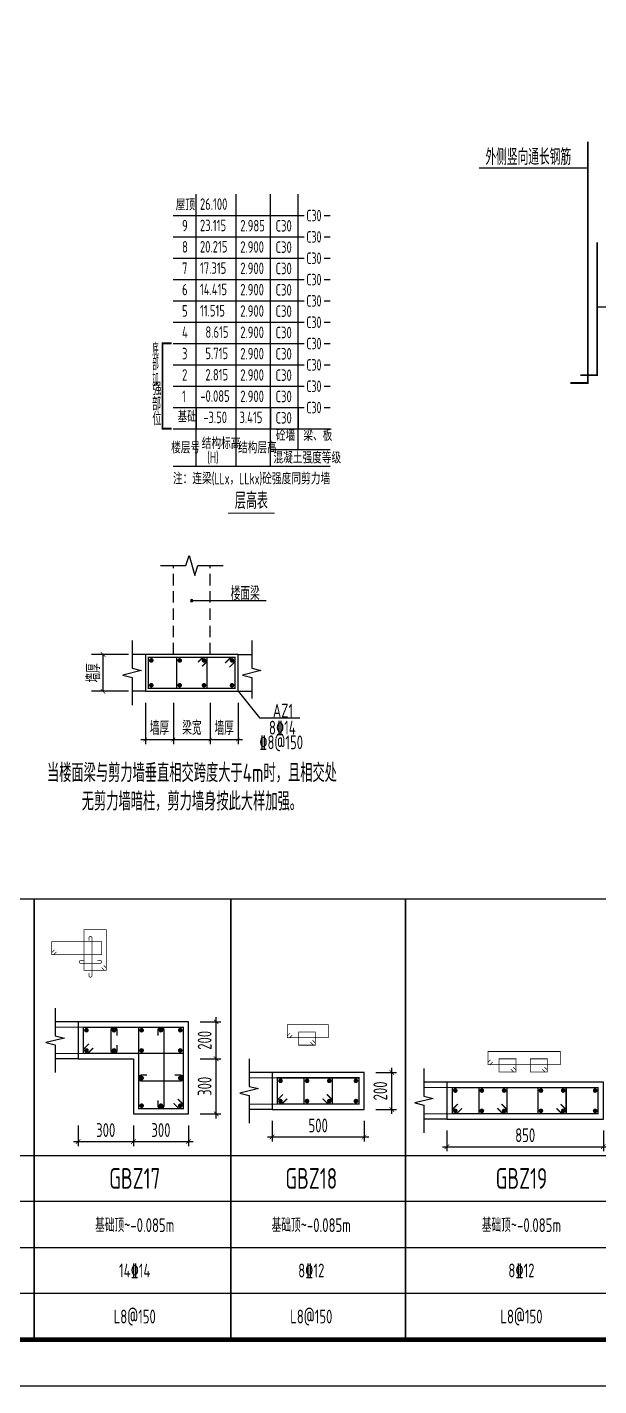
# Model space of a CAD drawing. Extents: x -1058961 to 23600, y -449123 to 2751847.
# Drawn here: x -405178 to -392751, y -12320 to 17200 of the extents above; entities that cross this region are included whole.
import ezdxf
from ezdxf.enums import TextEntityAlignment as Align

# ---------------------------------------------------------------- set-up
doc = ezdxf.new("R2010")
doc.units = 0
doc.header["$LTSCALE"] = 1000
for name, pattern in [('CONTINOUS', [0]), ('DASHED', [0.75, 0.5, -0.25]), ('H3普通虚线', [4.2, 3, -1.2])]:
    doc.linetypes.add(name, pattern=pattern)
doc.layers.get('0').update_dxf_attribs({"linetype": 'CONTINUOUS'})
doc.layers.get('DEFPOINTS').update_dxf_attribs({"linetype": 'CONTINUOUS'})
for name, color, linetype in [('-TK', 7, 'CONTINUOUS'), ('COLU_DE_DIM', 3, 'CONTINUOUS'), ('COLU_DE_TH', 7, 'CONTINUOUS'), ('DIM', 2, 'CONTINUOUS'), ('LINK', 6, 'CONTINUOUS'), ('LINK-INDEX', 6, 'CONTINUOUS'), ('REIN', 6, 'CONTINUOUS'), ('S-0-TEXT', 7, 'CONTINUOUS'), ('S-BEAM-XRBAR', 20, 'CONTINUOUS'), ('S-B板配筋号', 7, 'CONTINUOUS'), ('S-B表格', 2, 'CONTINUOUS'), ('S-DETL-LINE2', 2, 'H3普通虚线'), ('S-SLAB-DIM', 151, 'CONTINUOUS'), ('S-X详图钢筋', 6, 'CONTINUOUS'), ('TAB', 7, 'CONTINUOUS'), ('TAB_TEXT', 7, 'CONTINUOUS'), ('TEXT', 2, 'CONTINUOUS'), ('THIN', 7, 'CONTINUOUS'), ('标注', 142, 'CONTINUOUS'), ('说明文字', 7, 'CONTINUOUS')]:
    doc.layers.add(name, color=color, linetype=linetype)
doc.layers.add('7549', color=9, linetype='CONTINUOUS', lineweight=18)
doc.styles.add('TSSD_DIMENSION', font='Tssdeng.shx', dxfattribs={"width": 0.7, "bigfont": 'tssdchn.shx'})
doc.styles.add('TSSD_Norm', font='Tssdeng.shx', dxfattribs={"bigfont": 'tssdchn.shx'})
doc.styles.add('TSSD_REIN', font='tssdeng.shx', dxfattribs={"width": 0.7, "height": 300, "bigfont": 'tssdchn.shx'})
doc.dimstyles.new('TSSD_100_100$0', dxfattribs={"dimtxt": 300, "dimasz": 80, "dimexe": 100, "dimexo": 250, "dimgap": 100, "dimtad": 1, "dimdec": 0, "dimzin": 0, "dimdsep": 46, "dimtxsty": 'TSSD_DIMENSION', "dimblk": 'ARCHTICK', "dimcen": 0, "dimdle": 100, "dimclrd": 3, "dimclre": 3, "dimclrt": 7, "dimadec": 0, "dimazin": 0, "dimtfac": 1, "dimtdec": 0, "dimtix": 1, "dimtmove": 2, "dimatfit": 3, "dimldrblk": 'ARCHTICK', "dimfxl": 0, "dimtolj": 1, "dimtzin": 0, "dimarcsym": 0})
doc.dimstyles.new('TSSD_25_100', dxfattribs={"dimtxt": 300, "dimasz": 100, "dimexe": 100, "dimexo": 250, "dimgap": 100, "dimtad": 1, "dimdec": 0, "dimlfac": 0.25, "dimzin": 0, "dimdsep": 46, "dimtxsty": 'TSSD_DIMENSION', "dimblk": 'ARCHTICK', "dimcen": 0, "dimdle": 100, "dimclrt": 7, "dimadec": 0, "dimazin": 0, "dimtfac": 1, "dimtdec": 0, "dimtix": 1, "dimtmove": 2, "dimatfit": 3, "dimldrblk": 'ARCHTICK', "dimfxl": 0, "dimtolj": 1, "dimtzin": 0, "dimarcsym": 0})

# ---------------------------------------------------------------- blocks, each defined once
blk = doc.blocks.new('_ArchTick')
at = {"color": 0, "linetype": 'ByBlock', "const_width": 0.15}
blk.add_lwpolyline([(-0.5, -0.5), (0.5, 0.5)], dxfattribs=at)
blk = doc.blocks.new('*D332')
at = {"layer": 'COLU_DE_DIM', "color": 0, "lineweight": -2}
for p, q in [((-404070, -6663), (-404070, -7113)), ((-402870, -6663), (-402870, -7113)), ((-404170, -7013), (-402770, -7013))]:
    blk.add_line(p, q, dxfattribs=at)
at = {"layer": 'DEFPOINTS', "color": 0}
for p in [(-404070, -6413), (-402870, -6413), (-402870, -7013)]:
    blk.add_point(p, dxfattribs=at)
at = {"layer": 'COLU_DE_DIM', "color": 0, "lineweight": -2, "xscale": 100, "yscale": 100, "zscale": 100, "rotation": 180}
blk.add_blockref('_ArchTick', (-404070, -7013), dxfattribs=at)
at = {"layer": 'COLU_DE_DIM', "color": 0, "lineweight": -2, "xscale": 100, "yscale": 100, "zscale": 100}
blk.add_blockref('_ArchTick', (-402870, -7013), dxfattribs=at)
at = {"layer": 'COLU_DE_DIM', "color": 7, "insert": (-403470, -6763), "char_height": 300, "attachment_point": 5, "style": 'TSSD_DIMENSION'}
blk.add_mtext('\\A1;300', dxfattribs=at)
blk = doc.blocks.new('*D333')
at = {"layer": 'COLU_DE_DIM', "color": 0, "lineweight": -2}
for p, q in [((-402870, -6663), (-402870, -7113)), ((-401670, -6663), (-401670, -7113)), ((-402970, -7013), (-401570, -7013))]:
    blk.add_line(p, q, dxfattribs=at)
at = {"layer": 'DEFPOINTS', "color": 0}
for p in [(-402870, -6413), (-401670, -6413), (-401670, -7013)]:
    blk.add_point(p, dxfattribs=at)
at = {"layer": 'COLU_DE_DIM', "color": 0, "lineweight": -2, "xscale": 100, "yscale": 100, "zscale": 100, "rotation": 180}
blk.add_blockref('_ArchTick', (-402870, -7013), dxfattribs=at)
at = {"layer": 'COLU_DE_DIM', "color": 0, "lineweight": -2, "xscale": 100, "yscale": 100, "zscale": 100}
blk.add_blockref('_ArchTick', (-401670, -7013), dxfattribs=at)
at = {"layer": 'COLU_DE_DIM', "color": 7, "insert": (-402270, -6763), "char_height": 300, "attachment_point": 5, "style": 'TSSD_DIMENSION'}
blk.add_mtext('\\A1;300', dxfattribs=at)
blk = doc.blocks.new('*D334')
at = {"layer": 'COLU_DE_DIM', "color": 0, "lineweight": -2}
for p, q in [((-401420, -5213), (-400970, -5213)), ((-401070, -6513), (-401070, -5113)), ((-401420, -6413), (-400970, -6413))]:
    blk.add_line(p, q, dxfattribs=at)
at = {"layer": 'DEFPOINTS', "color": 0}
for p in [(-401670, -5213), (-401070, -5213), (-401670, -6413)]:
    blk.add_point(p, dxfattribs=at)
at = {"layer": 'COLU_DE_DIM', "color": 0, "lineweight": -2, "xscale": 100, "yscale": 100, "zscale": 100}
for p, rotation in [((-401070, -5213), 90), ((-401070, -6413), 270)]:
    blk.add_blockref('_ArchTick', p, dxfattribs=dict(at, rotation=rotation))
at = {"layer": 'COLU_DE_DIM', "color": 7, "insert": (-401320, -5813), "char_height": 300, "attachment_point": 5, "rotation": 90, "style": 'TSSD_DIMENSION'}
blk.add_mtext('\\A1;300', dxfattribs=at)
blk = doc.blocks.new('*D335')
at = {"layer": 'COLU_DE_DIM', "color": 0, "lineweight": -2}
for p, q in [((-401420, -4413), (-400970, -4413)), ((-401070, -5313), (-401070, -4313)), ((-401420, -5213), (-400970, -5213))]:
    blk.add_line(p, q, dxfattribs=at)
at = {"layer": 'DEFPOINTS', "color": 0}
for p in [(-401670, -4413), (-401070, -4413), (-401670, -5213)]:
    blk.add_point(p, dxfattribs=at)
at = {"layer": 'COLU_DE_DIM', "color": 0, "lineweight": -2, "xscale": 100, "yscale": 100, "zscale": 100}
for p, rotation in [((-401070, -4413), 90), ((-401070, -5213), 270)]:
    blk.add_blockref('_ArchTick', p, dxfattribs=dict(at, rotation=rotation))
at = {"layer": 'COLU_DE_DIM', "color": 7, "insert": (-401320, -4813), "char_height": 300, "attachment_point": 5, "rotation": 90, "style": 'TSSD_DIMENSION'}
blk.add_mtext('\\A1;200', dxfattribs=at)
blk = doc.blocks.new('B20200424131938')
at = {"layer": '7549', "const_width": 40}
blk.add_lwpolyline([(417, 3688), (217, 3688), (217, 1834), (417, 1834)], dxfattribs=at)
at = {"layer": 'S-0-TEXT'}
blk.add_lwpolyline([(1641, 0, 27, 27, 0), (2658, 0, 0, 0, 0)], format="xyseb", dxfattribs=at)
at = {"layer": 'S-B表格'}
for p, q in [((952, 1021), (952, 6932)), ((1817, 1021), (1817, 6932)), ((2567, 1021), (2567, 6932)), ((3167, 1385), (3167, 6932)), ((452, 6469), (3167, 6469)), ((452, 6469), (3167, 6469)), ((3167, 6469), (3298, 6469)), ((3167, 6469), (3298, 6469)), ((3167, 6469), (3298, 6469)), ((3731, 6469), (3862, 6469)), ((3731, 6469), (3862, 6469)), ((3731, 6469), (3862, 6469)), ((452, 6005), (3167, 6005)), ((452, 6005), (3167, 6005)), ((3167, 6005), (3298, 6005)), ((3167, 6005), (3298, 6005)), ((3167, 6005), (3298, 6005)), ((3731, 6005), (3862, 6005)), ((3731, 6005), (3862, 6005)), ((3731, 6005), (3862, 6005)), ((452, 5542), (3167, 5542)), ((452, 5542), (3167, 5542)), ((3167, 5542), (3298, 5542)), ((3167, 5542), (3298, 5542)), ((3167, 5542), (3298, 5542)), ((3731, 5542), (3862, 5542)), ((3731, 5542), (3862, 5542)), ((3731, 5542), (3862, 5542)), ((452, 5078), (3167, 5078)), ((452, 5078), (3167, 5078)), ((3167, 5078), (3298, 5078)), ((3167, 5078), (3298, 5078)), ((3167, 5078), (3298, 5078)), ((3731, 5078), (3862, 5078)), ((3731, 5078), (3862, 5078)), ((3731, 5078), (3862, 5078)), ((452, 4615), (3167, 4615)), ((3167, 4615), (3298, 4615)), ((3731, 4615), (3862, 4615)), ((452, 4151), (3167, 4151)), ((3167, 4151), (3298, 4151)), ((3731, 4151), (3862, 4151)), ((452, 3688), (3167, 3688)), ((3167, 3688), (3298, 3688)), ((3731, 3688), (3862, 3688)), ((452, 3224), (3167, 3224)), ((3167, 3224), (3298, 3224)), ((3731, 3224), (3862, 3224)), ((452, 2761), (3167, 2761)), ((3167, 2761), (3298, 2761)), ((3731, 2761), (3862, 2761)), ((452, 2297), (3167, 2297)), ((3167, 2297), (3298, 2297)), ((3731, 2297), (3862, 2297)), ((452, 1834), (3167, 1834)), ((452, 1834), (3862, 1834)), ((452, 1834), (2854, 1834)), ((452, 1834), (2854, 1834)), ((2567, 1385), (3862, 1385)), ((452, 1021), (3862, 1021))]:
    blk.add_line(p, q, dxfattribs=at)
at = {"style": 'TSSD_REIN'}
for s, width, p, p2 in [('底', 0.535575, (-3, 3408), (134, 3408)), ('部', 0.530918, (-3, 3100), (134, 3100)), ('加', 0.526341, (-3, 2774), (134, 2774))]:
    blk.add_text(s, height=285, dxfattribs=dict(at, width=width)).set_placement(p, p2, align=Align.FIT)
for s, height, width, p in [('强', 285, 0.535575, (-3, 2477)), ('部', 285, 0.535575, (-13, 2146)), ('位', 285, 0.535575, (-3, 1820)), ('砼墙', 250, 0.7, (2681, 1495)), ('梁、板', 250, 0.7, (3279, 1495))]:
    blk.add_text(s, height=height, dxfattribs=dict(at, width=width)).set_placement(p, align=Align.BOTTOM_LEFT)
for s, width, p in [('楼层号', 0.7, (405, 1299)), ('结构标高', 0.65, (1070, 1392)), ('结构层高', 0.7, (1860, 1299)), ('(H)', 0.65, (1188, 1086)), ('混凝土强度等级', 0.7, (2629, 1080))]:
    blk.add_text(s, height=250, dxfattribs=dict(at, width=width)).set_placement(p)
at = {"layer": 'S-0-TEXT', "style": 'TSSD_REIN', "width": 0.7}
blk.add_text('层高表', height=360, dxfattribs=at).set_placement((1790, 90))
at = {"layer": 'S-B表格', "style": 'TSSD_REIN'}
for s, width, p in [('屋顶', 0.65, (503, 6575)), ('26.100', 0.7, (1031, 6590)), ('C30', 0.65, (3345, 6341)), ('9', 0.7, (642, 6123)), ('23.115', 0.7, (1031, 6126)), ('2.985', 0.7, (1907, 6121)), ('C30', 0.7, (2675, 6118)), ('8', 0.7, (642, 5660)), ('20.215', 0.7, (1031, 5663)), ('2.900', 0.7, (1907, 5658)), ('C30', 0.7, (2675, 5654)), ('C30', 0.65, (3345, 5877)), ('C30', 0.65, (3345, 5414)), ('7', 0.7, (642, 5196)), ('17.315', 0.7, (1031, 5199)), ('2.900', 0.7, (1907, 5194)), ('C30', 0.7, (2675, 5191)), ('C30', 0.65, (3345, 4950)), ('6', 0.7, (642, 4733)), ('14.415', 0.7, (1031, 4736)), ('2.900', 0.7, (1907, 4731)), ('C30', 0.7, (2675, 4727)), ('C30', 0.65, (3345, 4487)), ('5', 0.7, (642, 4269)), ('11.515', 0.7, (1031, 4272)), ('2.900', 0.7, (1907, 4267)), ('C30', 0.7, (2675, 4264)), ('C30', 0.65, (3345, 4023)), ('4', 0.7, (642, 3806)), ('8.615', 0.7, (1150, 3809)), ('2.900', 0.7, (1907, 3804)), ('C30', 0.7, (2675, 3800)), ('3', 0.7, (642, 3342)), ('5.715', 0.7, (1150, 3345)), ('2.900', 0.7, (1907, 3340)), ('C30', 0.7, (2675, 3337)), ('C30', 0.65, (3345, 3560)), ('C30', 0.65, (3345, 3096)), ('2', 0.7, (642, 2879)), ('2.815', 0.7, (1150, 2882)), ('2.900', 0.7, (1907, 2877)), ('C30', 0.7, (2675, 2873)), ('1', 0.7, (642, 2415)), ('-0.085', 0.7, (1038, 2418)), ('2.900', 0.7, (1907, 2413)), ('C30', 0.7, (2675, 2410)), ('C30', 0.65, (3345, 2633)), ('C30', 0.65, (3345, 2169)), ('基础', 0.7, (545, 1974)), ('-3.50', 0.7, (1103, 1955)), ('3.415', 0.7, (1891, 1955)), ('C30', 0.7, (2675, 1946))]:
    blk.add_text(s, height=250, dxfattribs=dict(at, width=width)).set_placement(p)
at = {"layer": 'TEXT', "style": 'TSSD_REIN', "width": 0.65}
blk.add_text('注：连梁(LLx，LLkx)砼强度同剪力墙', height=250, dxfattribs=at).set_placement((443, 627))
blk = doc.blocks.new('20210729.23145802')
at = {"layer": 'REIN', "linetype": 'ByBlock', "const_width": 40}
for points in [[(-27575.675, -167946.211), (-27575.675, -168035.101), (-27575.675, -173193.69), (-27956.943, -173193.69)], [(-27374.516, -170132.853), (-27374.516, -170221.743), (-27374.516, -173023.164), (-27739.119, -173023.164)]]:
    blk.add_lwpolyline(points, dxfattribs=at)
at = {"layer": '标注', "linetype": 'CONTINOUS'}
for p, q in [((-27575.675, -168523.316), (-29935.281, -168523.316)), ((-27374.516, -171539.196), (-25355.558, -171539.196))]:
    blk.add_line(p, q, dxfattribs=at)
at = {"layer": '说明文字', "color": 0, "style": 'TSSD_DIMENSION', "width": 0.7}
blk.add_text('外侧竖向通长钢筋', height=350, dxfattribs=at).set_placement((-29801.159, -168455.159))
blk = doc.blocks.new('*D403')
at = {"layer": 'COLU_DE_DIM', "color": 0, "lineweight": -2}
for p, q in [((-399852, -6563), (-399852, -7013)), ((-397852, -6563), (-397852, -7013)), ((-399952, -6913), (-397752, -6913))]:
    blk.add_line(p, q, dxfattribs=at)
at = {"layer": 'DEFPOINTS', "color": 0}
for p in [(-399852, -6313), (-397852, -6313), (-397852, -6913)]:
    blk.add_point(p, dxfattribs=at)
at = {"layer": 'COLU_DE_DIM', "color": 0, "lineweight": -2, "xscale": 100, "yscale": 100, "zscale": 100, "rotation": 180}
blk.add_blockref('_ArchTick', (-399852, -6913), dxfattribs=at)
at = {"layer": 'COLU_DE_DIM', "color": 0, "lineweight": -2, "xscale": 100, "yscale": 100, "zscale": 100}
blk.add_blockref('_ArchTick', (-397852, -6913), dxfattribs=at)
at = {"layer": 'COLU_DE_DIM', "color": 7, "insert": (-398852, -6663), "char_height": 300, "attachment_point": 5, "style": 'TSSD_DIMENSION'}
blk.add_mtext('\\A1;500', dxfattribs=at)
blk = doc.blocks.new('*D404')
at = {"layer": 'COLU_DE_DIM', "color": 0, "lineweight": -2}
for p, q in [((-397602, -5513), (-397152, -5513)), ((-397252, -6413), (-397252, -5413)), ((-397602, -6313), (-397152, -6313))]:
    blk.add_line(p, q, dxfattribs=at)
at = {"layer": 'DEFPOINTS', "color": 0}
for p in [(-397852, -5513), (-397252, -5513), (-397852, -6313)]:
    blk.add_point(p, dxfattribs=at)
at = {"layer": 'COLU_DE_DIM', "color": 0, "lineweight": -2, "xscale": 100, "yscale": 100, "zscale": 100}
for p, rotation in [((-397252, -5513), 90), ((-397252, -6313), 270)]:
    blk.add_blockref('_ArchTick', p, dxfattribs=dict(at, rotation=rotation))
at = {"layer": 'COLU_DE_DIM', "color": 7, "insert": (-397502, -5913), "char_height": 300, "attachment_point": 5, "rotation": 90, "style": 'TSSD_DIMENSION'}
blk.add_mtext('\\A1;200', dxfattribs=at)
blk = doc.blocks.new('*D405')
at = {"layer": 'DEFPOINTS', "color": 0}
for p in [(870131, 774354), (870743, 774354), (870743, 773305)]:
    blk.add_point(p, dxfattribs=at)
at = {"layer": 'S-SLAB-DIM', "color": 3, "lineweight": -2}
for p, q in [((870131, 774104), (870131, 773205)), ((870743, 774104), (870743, 773205)), ((870031, 773305), (870843, 773305))]:
    blk.add_line(p, q, dxfattribs=at)
at = {"layer": 'S-SLAB-DIM', "color": 3, "lineweight": -2, "xscale": 80, "yscale": 80, "zscale": 80, "rotation": 180}
blk.add_blockref('_ArchTick', (870131, 773305), dxfattribs=at)
at = {"layer": 'S-SLAB-DIM', "color": 3, "lineweight": -2, "xscale": 80, "yscale": 80, "zscale": 80}
blk.add_blockref('_ArchTick', (870743, 773305), dxfattribs=at)
at = {"layer": 'S-SLAB-DIM', "color": 7, "insert": (870437, 773555), "char_height": 300, "attachment_point": 5, "style": 'TSSD_DIMENSION'}
blk.add_mtext('\\A1;墙厚', dxfattribs=at)
blk = doc.blocks.new('*D406')
at = {"layer": 'DEFPOINTS', "color": 0}
for p in [(870743, 774354), (871543, 774354), (871543, 773305)]:
    blk.add_point(p, dxfattribs=at)
at = {"layer": 'S-SLAB-DIM', "color": 3, "lineweight": -2}
for p, q in [((870743, 774104), (870743, 773205)), ((871543, 774104), (871543, 773205)), ((870643, 773305), (871643, 773305))]:
    blk.add_line(p, q, dxfattribs=at)
at = {"layer": 'S-SLAB-DIM', "color": 3, "lineweight": -2, "xscale": 80, "yscale": 80, "zscale": 80, "rotation": 180}
blk.add_blockref('_ArchTick', (870743, 773305), dxfattribs=at)
at = {"layer": 'S-SLAB-DIM', "color": 3, "lineweight": -2, "xscale": 80, "yscale": 80, "zscale": 80}
blk.add_blockref('_ArchTick', (871543, 773305), dxfattribs=at)
at = {"layer": 'S-SLAB-DIM', "color": 7, "insert": (871143, 773555), "char_height": 300, "attachment_point": 5, "style": 'TSSD_DIMENSION'}
blk.add_mtext('\\A1;梁宽', dxfattribs=at)
blk = doc.blocks.new('*D407')
at = {"layer": 'DEFPOINTS', "color": 0}
for p in [(871543, 774354), (872145, 774354), (872145, 773305)]:
    blk.add_point(p, dxfattribs=at)
at = {"layer": 'S-SLAB-DIM', "color": 3, "lineweight": -2}
for p, q in [((871543, 774104), (871543, 773205)), ((872145, 774104), (872145, 773205)), ((871443, 773305), (872245, 773305))]:
    blk.add_line(p, q, dxfattribs=at)
at = {"layer": 'S-SLAB-DIM', "color": 3, "lineweight": -2, "xscale": 80, "yscale": 80, "zscale": 80, "rotation": 180}
blk.add_blockref('_ArchTick', (871543, 773305), dxfattribs=at)
at = {"layer": 'S-SLAB-DIM', "color": 3, "lineweight": -2, "xscale": 80, "yscale": 80, "zscale": 80}
blk.add_blockref('_ArchTick', (872145, 773305), dxfattribs=at)
at = {"layer": 'S-SLAB-DIM', "color": 7, "insert": (871844, 773555), "char_height": 300, "attachment_point": 5, "style": 'TSSD_DIMENSION'}
blk.add_mtext('\\A1;墙厚', dxfattribs=at)
blk = doc.blocks.new('*D2806')
at = {"layer": 'COLU_DE_DIM', "color": 0, "lineweight": -2}
for p, q in [((-396052, -6775), (-396052, -7225)), ((-392652, -6775), (-392652, -7225)), ((-396152, -7125), (-392552, -7125))]:
    blk.add_line(p, q, dxfattribs=at)
at = {"layer": 'DEFPOINTS', "color": 0}
for p in [(-396052, -6525), (-392652, -6525), (-392652, -7125)]:
    blk.add_point(p, dxfattribs=at)
at = {"layer": 'COLU_DE_DIM', "color": 0, "lineweight": -2, "xscale": 100, "yscale": 100, "zscale": 100, "rotation": 180}
blk.add_blockref('_ArchTick', (-396052, -7125), dxfattribs=at)
at = {"layer": 'COLU_DE_DIM', "color": 0, "lineweight": -2, "xscale": 100, "yscale": 100, "zscale": 100}
blk.add_blockref('_ArchTick', (-392652, -7125), dxfattribs=at)
at = {"layer": 'COLU_DE_DIM', "color": 7, "insert": (-394352, -6875), "char_height": 300, "attachment_point": 5, "style": 'TSSD_DIMENSION'}
blk.add_mtext('\\A1;850', dxfattribs=at)
blk = doc.blocks.new('A1')
blk.add_lwpolyline([(0, 59400), (0, 0), (84100, 0), (84100, 59400)], close=True)
at = {"const_width": 100}
blk.add_lwpolyline([(2500, 58400), (2500, 1000), (83100, 1000), (83100, 58400)], close=True, dxfattribs=at)
blk = doc.blocks.new('20210311.03310910')
at = {"layer": 'COLU_DE_TH'}
blk.add_lwpolyline([(2298.1, 2648.3), (4312.5, 2648.3), (4312.5, 3448.3), (2298.1, 3448.3)], close=True, dxfattribs=at)
at = {"layer": 'DIM'}
for p, q in [((1931.8, 3448.3), (1128.2, 3448.3)), ((1378.2, 2648.3), (1378.2, 3448.3)), ((1931.8, 2648.3), (1128.2, 2648.3))]:
    blk.add_line(p, q, dxfattribs=at)
at = {"layer": 'S-DETL-LINE2'}
blk.add_lwpolyline([(2630.6, 5381.3), (3180.6, 5381.3), (3250.6, 5601.3), (3370.6, 5161.3), (3440.6, 5381.3), (3990.6, 5381.3)], dxfattribs=at)
at = {"layer": 'S-X详图钢筋', "const_width": 30}
blk.add_lwpolyline([(2363.1, 3383.3), (2363.1, 2713.3), (4247.5, 2713.3), (4247.5, 3383.3)], close=True, dxfattribs=at)
at = {"layer": 'S-X详图钢筋', "const_width": 50}
for points in [[(2453.1, 3318.3, 1), (2403.1, 3318.3, 1)], [(3020.1, 3318.3, 1), (3070.1, 3318.3, 1)], [(3547.7, 3318.3, 1), (3597.7, 3318.3, 1)], [(4207.5, 3318.3, 1), (4157.5, 3318.3, 1)], [(2453.1, 2778.3, 1), (2403.1, 2778.3, 1)], [(3020.1, 2778.3, 1), (3070.1, 2778.3, 1)], [(3547.7, 2778.3, 1), (3597.7, 2778.3, 1)], [(4207.5, 2778.3, 1), (4157.5, 2778.3, 1)]]:
    blk.add_lwpolyline(points, format="xyb", close=True, dxfattribs=at)
at = {"layer": 'S-X详图钢筋', "const_width": 30}
for points in [[(3441.9, 3279.4), (3545.9, 3383.3), (3637.7, 3383.3), (3637.7, 2713.3), (2980.1, 2713.3), (2980.1, 3383.3), (3637.7, 3383.3), (3637.7, 3291.5), (3533.8, 3187.5)], [(4155.5, 3383.3), (4035.6, 3263.4)], [(4127.5, 3171.4), (4247.5, 3291.4)]]:
    blk.add_lwpolyline(points, dxfattribs=at)
at = {"layer": 'THIN', "linetype": 'DASHED', "ltscale": 0.5}
for p, q in [((2910.6, 3448.3), (2910.6, 5381.3)), ((3710.6, 3448.3), (3710.6, 5381.3))]:
    blk.add_line(p, q, dxfattribs=at)
at = {"layer": 'THIN'}
for p, q in [((3303.2, 4617.9), (4923.1, 4617.9)), ((2210.6, 3098.3), (1810.6, 2998.3)), ((1810.6, 2998.3), (2010.6, 2948.3))]:
    blk.add_line(p, q, dxfattribs=at)
for points in [[(2010.6, 3748.3), (2010.6, 3148.3), (2210.6, 3098.3)], [(4610.6, 3748.3), (4610.6, 3148.3), (4810.6, 3098.3), (4410.6, 2998.3), (4610.6, 2948.3), (4610.6, 2488.1)], [(2298.1, 3448.3), (2010.6, 3448.3)], [(4312.5, 3448.3), (4610.6, 3448.3)], [(2010.6, 2948.3), (2010.6, 2348.3)], [(2298.1, 2648.3), (2010.6, 2648.3)], [(4312.5, 2648.3), (4610.6, 2648.3)], [(4312.5, 2648.3), (4778.3, 2068.7), (5653.4, 2068.7)]]:
    blk.add_lwpolyline(points, dxfattribs=at)
for start, end in [(0, 180), (180, 0)]:
    blk.add_arc((3303.2, 4617.9), 25, start, end, dxfattribs=at)
at = {"layer": 'DIM', "xscale": 100, "yscale": 100, "zscale": 100}
for p, rotation in [((1378.2, 3448.3), 90), ((1378.2, 2648.3), 270)]:
    blk.add_blockref('_ArchTick', p, dxfattribs=dict(at, rotation=rotation))
at = {"layer": 'DIM', "color": 7, "insert": (1168.2, 3048.3), "char_height": 300, "attachment_point": 5, "rotation": 90, "style": 'TSSD_DIMENSION'}
blk.add_mtext('\\A1;墙厚', dxfattribs=at)
at = {"layer": 'TEXT', "color": 0, "style": 'TSSD_Norm', "width": 0.7}
for s, p in [('当楼面梁与剪力墙垂直相交跨度大于4m时，且相交处', (3310.6, 675.2)), ('无剪力墙暗柱，剪力墙身按此大样加强。', (3310.6, 56.7))]:
    blk.add_text(s, height=400, dxfattribs=at).set_placement(p, align=Align.CENTER)
at = {"layer": 'THIN', "style": 'TSSD_REIN', "width": 0.7}
for s, p in [('楼面梁', (4469.7, 4775.8)), ('AZ1', (5290.4, 2226.5)), ('8\x8414', (5276.4, 1857.1)), ('\x848@150', (5249.7, 1538.3))]:
    blk.add_text(s, height=300, dxfattribs=at).set_placement(p, align=Align.MIDDLE_CENTER)
at = {"layer": 'S-SLAB-DIM'}
for base, p1, p2, text, picture, middle in [((2910.6, 1599.5), (2298.1, 2648.3), (2910.6, 2648.3), '墙厚', '*D405', (2604.4, 1849.5)), ((3710.6, 1599.5), (2910.6, 2648.3), (3710.6, 2648.3), '梁宽', '*D406', (3310.6, 1849.5)), ((4312.5, 1599.5), (3710.6, 2648.3), (4312.5, 2648.3), '墙厚', '*D407', (4011.6, 1849.5))]:
    dim = blk.add_linear_dim(base=base, p1=p1, p2=p2, text=text, dimstyle='TSSD_100_100$0', dxfattribs=at)
    dim.commit()
    dim.dimension.update_dxf_attribs({"geometry": picture, "text_midpoint": middle, "insert": (-867832.6, -771705.5)})

msp = doc.modelspace()

# ---------------------------------------------------------------- linework, layer by layer
at = {"layer": 'COLU_DE_TH'}
for points in [[(-404069.76, -4413.36), (-404069.76, -5213.36), (-402869.76, -5213.36), (-402869.76, -6413.36), (-401669.77, -6413.36), (-401669.77, -4413.36), (-404069.76, -4413.36)], [(-399851.93, -5513.36), (-399851.93, -6313.36), (-397851.93, -6313.36), (-397851.93, -5513.36), (-399851.93, -5513.36)], [(-396051.93, -5724.63), (-396051.93, -6524.63), (-392651.93, -6524.63), (-392651.93, -5724.63), (-396051.93, -5724.63)]]:
    msp.add_lwpolyline(points, close=True, dxfattribs=at)
at = {"layer": 'LINK', "const_width": 30}
for points in [[(-403742.84, -4978.36), (-403862.84, -5098.36), (-403954.76, -5098.36), (-403954.76, -4528.36), (-401784.77, -4528.36), (-401784.77, -5098.36), (-403954.76, -5098.36), (-403954.76, -5006.44), (-403834.76, -4886.44)], [(-401904.77, -6086.44), (-401784.77, -6206.44), (-401784.77, -6298.36), (-402754.76, -6298.36), (-402754.76, -4528.36), (-401784.77, -4528.36), (-401784.77, -6298.36), (-401876.7, -6298.36), (-401996.7, -6178.36)], [(-399525.01, -6078.36), (-399645.01, -6198.36), (-399736.93, -6198.36), (-399736.93, -5628.36), (-397966.93, -5628.36), (-397966.93, -6198.36), (-399736.93, -6198.36), (-399736.93, -6106.44), (-399616.93, -5986.44)], [(-398665.35, -5986.44), (-398545.35, -6106.44), (-398545.35, -6198.36), (-399158.84, -6198.36), (-399158.84, -5628.36), (-398545.35, -5628.36), (-398545.35, -6198.36), (-398637.28, -6198.36), (-398757.28, -6078.36)], [(-395725.01, -6289.63), (-395845.01, -6409.63), (-395936.93, -6409.63), (-395936.93, -5839.63), (-392766.93, -5839.63), (-392766.93, -6409.63), (-395936.93, -6409.63), (-395936.93, -6317.7), (-395816.93, -6197.7)], [(-394865.35, -6197.7), (-394745.35, -6317.7), (-394745.35, -6409.63), (-395358.84, -6409.63), (-395358.84, -5839.63), (-394745.35, -5839.63), (-394745.35, -6409.63), (-394837.28, -6409.63), (-394957.28, -6289.63)], [(-393581.48, -6197.7), (-393461.48, -6317.7), (-393461.48, -6409.63), (-394074.97, -6409.63), (-394074.97, -5839.63), (-393461.48, -5839.63), (-393461.48, -6409.63), (-393553.41, -6409.63), (-393673.41, -6289.63)]]:
    msp.add_lwpolyline(points, dxfattribs=at)
for points in [[(-403224.76, -4713.36), (-403224.76, -4593.36, 1), (-403354.76, -4593.36), (-403354.76, -5033.36, 1), (-403224.76, -5033.36), (-403224.76, -4913.36)], [(-402334.77, -6113.36), (-402334.77, -6233.36, 1), (-402204.77, -6233.36), (-402204.77, -4593.36, 1), (-402334.77, -4593.36), (-402334.77, -4713.36)], [(-402569.76, -5568.36), (-402689.76, -5568.36, 1), (-402689.76, -5698.36), (-401849.77, -5698.36, 1), (-401849.77, -5568.36), (-401969.77, -5568.36)]]:
    msp.add_lwpolyline(points, format="xyb", dxfattribs=at)
at = {"layer": 'LINK-INDEX', "const_width": 15}
for points in [[(-403514.65, -3186.36), (-403454.65, -3246.36), (-403454.65, -3292.32), (-403939.64, -3292.32), (-403939.64, -2407.32), (-403454.65, -2407.32), (-403454.65, -3292.32), (-403500.61, -3292.32), (-403560.61, -3232.32)], [(-404538.68, -2892.32), (-404598.68, -2952.32), (-404644.64, -2952.32), (-404644.64, -2667.32), (-403559.64, -2667.32), (-403559.64, -2952.32), (-404644.64, -2952.32), (-404644.64, -2906.36), (-404584.64, -2846.36)], [(-399413.47, -4698.66), (-399473.47, -4758.66), (-399519.43, -4758.66), (-399519.43, -4473.66), (-398634.43, -4473.66), (-398634.43, -4758.66), (-399519.43, -4758.66), (-399519.43, -4712.7), (-399459.43, -4652.7)], [(-398970.91, -4812.33), (-398910.91, -4872.33), (-398910.91, -4918.29), (-399275.91, -4918.29), (-399275.91, -4633.29), (-398910.91, -4633.29), (-398910.91, -4918.29), (-398956.88, -4918.29), (-399016.88, -4858.29)], [(-395057.61, -5280.89), (-395117.61, -5340.89), (-395163.57, -5340.89), (-395163.57, -5055.89), (-393586.86, -5055.89), (-393586.86, -5340.89), (-395163.57, -5340.89), (-395163.57, -5294.92), (-395103.57, -5234.92)], [(-394615.05, -5394.56), (-394555.05, -5454.56), (-394555.05, -5500.52), (-394920.05, -5500.52), (-394920.05, -5215.52), (-394555.05, -5215.52), (-394555.05, -5500.52), (-394601.02, -5500.52), (-394661.02, -5440.52)], [(-393933.22, -5394.56), (-393873.22, -5454.56), (-393873.22, -5500.52), (-394238.22, -5500.52), (-394238.22, -5215.52), (-393873.22, -5215.52), (-393873.22, -5500.52), (-393919.18, -5500.52), (-393979.18, -5440.52)]]:
    msp.add_lwpolyline(points, dxfattribs=at)
for points in [[(-403834.64, -3349.82), (-403834.64, -3409.82, 1), (-403769.64, -3409.82), (-403769.64, -2589.82, 1), (-403834.64, -2589.82), (-403834.64, -2649.82)], [(-403952.14, -3077.32), (-404012.14, -3077.32, 1), (-404012.14, -3142.32), (-403592.14, -3142.32, 1), (-403592.14, -3077.32), (-403652.14, -3077.32)]]:
    msp.add_lwpolyline(points, format="xyb", dxfattribs=at)
at = {"layer": 'LINK-INDEX', "color": 1, "const_width": 20}
for points in [[(-403854.76, -4528.36), (-404569.76, -4528.36)], [(-403854.76, -5098.36), (-404569.76, -5098.36)], [(-399636.93, -5628.36), (-400351.93, -5628.36)], [(-395836.93, -5839.63), (-396551.93, -5839.63)], [(-399636.93, -6198.36), (-400351.93, -6198.36)], [(-395836.93, -6409.63), (-396551.93, -6409.63)]]:
    msp.add_lwpolyline(points, dxfattribs=at)
at = {"layer": 'REIN', "const_width": 50}
for points in [[(-403914.76, -4593.36, 1), (-403864.76, -4593.36, 1), (-403914.76, -4593.36)], [(-403314.76, -4593.36, 1), (-403264.76, -4593.36, 1), (-403314.76, -4593.36)], [(-402714.76, -4593.36, 1), (-402664.76, -4593.36, 1), (-402714.76, -4593.36)], [(-402294.77, -4593.36, 1), (-402244.77, -4593.36, 1), (-402294.77, -4593.36)], [(-401874.77, -4593.36, 1), (-401824.77, -4593.36, 1), (-401874.77, -4593.36)], [(-403914.76, -5033.36, 1), (-403864.76, -5033.36, 1), (-403914.76, -5033.36)], [(-403314.76, -5033.36, 1), (-403264.76, -5033.36, 1), (-403314.76, -5033.36)], [(-402714.76, -5033.36, 1), (-402664.76, -5033.36, 1), (-402714.76, -5033.36)], [(-401874.77, -5033.36, 1), (-401824.77, -5033.36, 1), (-401874.77, -5033.36)], [(-402714.76, -5633.36, 1), (-402664.76, -5633.36, 1), (-402714.76, -5633.36)], [(-401874.77, -5633.36, 1), (-401824.77, -5633.36, 1), (-401874.77, -5633.36)], [(-399696.93, -5693.36, 1), (-399646.93, -5693.36, 1), (-399696.93, -5693.36)], [(-399118.84, -5693.36, 1), (-399068.84, -5693.36, 1), (-399118.84, -5693.36)], [(-398635.35, -5693.36, 1), (-398585.35, -5693.36, 1), (-398635.35, -5693.36)], [(-398056.93, -5693.36, 1), (-398006.93, -5693.36, 1), (-398056.93, -5693.36)], [(-395896.93, -5904.63, 1), (-395846.93, -5904.63, 1), (-395896.93, -5904.63)], [(-395318.84, -5904.63, 1), (-395268.84, -5904.63, 1), (-395318.84, -5904.63)], [(-394835.35, -5904.63, 1), (-394785.35, -5904.63, 1), (-394835.35, -5904.63)], [(-394034.97, -5904.63, 1), (-393984.97, -5904.63, 1), (-394034.97, -5904.63)], [(-393551.48, -5904.63, 1), (-393501.48, -5904.63, 1), (-393551.48, -5904.63)], [(-392856.93, -5904.63, 1), (-392806.93, -5904.63, 1), (-392856.93, -5904.63)], [(-402714.76, -6233.36, 1), (-402664.76, -6233.36, 1), (-402714.76, -6233.36)], [(-402294.77, -6233.36, 1), (-402244.77, -6233.36, 1), (-402294.77, -6233.36)], [(-401874.77, -6233.36, 1), (-401824.77, -6233.36, 1), (-401874.77, -6233.36)], [(-399696.93, -6133.36, 1), (-399646.93, -6133.36, 1), (-399696.93, -6133.36)], [(-399118.84, -6133.36, 1), (-399068.84, -6133.36, 1), (-399118.84, -6133.36)], [(-398635.35, -6133.36, 1), (-398585.35, -6133.36, 1), (-398635.35, -6133.36)], [(-398056.93, -6133.36, 1), (-398006.93, -6133.36, 1), (-398056.93, -6133.36)], [(-395896.93, -6344.63, 1), (-395846.93, -6344.63, 1), (-395896.93, -6344.63)], [(-395318.84, -6344.63, 1), (-395268.84, -6344.63, 1), (-395318.84, -6344.63)], [(-394835.35, -6344.63, 1), (-394785.35, -6344.63, 1), (-394835.35, -6344.63)], [(-394034.97, -6344.63, 1), (-393984.97, -6344.63, 1), (-394034.97, -6344.63)], [(-393551.48, -6344.63, 1), (-393501.48, -6344.63, 1), (-393551.48, -6344.63)], [(-392856.93, -6344.63, 1), (-392806.93, -6344.63, 1), (-392856.93, -6344.63)]]:
    msp.add_lwpolyline(points, format="xyb", close=True, dxfattribs=at)
at = {"layer": 'S-B表格', "color": 6, "linetype": 'ByBlock', "ltscale": 0.5, "const_width": 30}
for points in [[(-401501.58, 8474.29), (-401501.58, 8937.79)], [(-400635.94, 8474.29), (-400635.94, 8937.79)], [(-399886.3, 8474.29), (-399886.3, 8937.79)], [(-399286.3, 8474.29), (-399286.3, 8937.79)]]:
    msp.add_lwpolyline(points, dxfattribs=at)
at = {"layer": 'TAB'}
for points in [[(-409227.93, -1735.44), (-405027.93, -1735.44), (-405027.93, -11313.36), (-409227.93, -11313.36), (-409227.93, -1735.44), (-409227.93, -7313.36), (-405027.93, -7313.36), (-405027.93, -8313.36), (-409227.93, -8313.36), (-409227.93, -9313.36), (-405027.93, -9313.36), (-405027.93, -10313.36), (-409227.93, -10313.36)], [(-405027.93, -1735.44), (-400751.93, -1735.44), (-400751.93, -11313.36), (-405027.93, -11313.36), (-405027.93, -1735.44), (-405027.93, -7313.36), (-400751.93, -7313.36), (-400751.93, -8313.36), (-405027.93, -8313.36), (-405027.93, -9313.36), (-400751.93, -9313.36), (-400751.93, -10313.36), (-405027.93, -10313.36)], [(-400751.93, -1735.44), (-396951.93, -1735.44), (-396951.93, -11313.36), (-400751.93, -11313.36), (-400751.93, -1735.44), (-400751.93, -7313.36), (-396951.93, -7313.36), (-396951.93, -8313.36), (-400751.93, -8313.36), (-400751.93, -9313.36), (-396951.93, -9313.36), (-396951.93, -10313.36), (-400751.93, -10313.36)], [(-396951.93, -1735.44), (-391751.93, -1735.44), (-391751.93, -11313.36), (-396951.93, -11313.36), (-396951.93, -1735.44), (-396951.93, -7313.36), (-391751.93, -7313.36), (-391751.93, -8313.36), (-396951.93, -8313.36), (-396951.93, -9313.36), (-391751.93, -9313.36), (-391751.93, -10313.36), (-396951.93, -10313.36)]]:
    msp.add_lwpolyline(points, dxfattribs=at)
at = {"layer": 'THIN'}
for p, q in [((-404069.76, -4413.36), (-404569.76, -4413.36)), ((-404069.76, -5213.36), (-404569.76, -5213.36)), ((-399851.93, -5513.36), (-400351.93, -5513.36)), ((-396051.93, -5724.63), (-396551.93, -5724.63)), ((-399851.93, -6313.36), (-400351.93, -6313.36)), ((-396051.93, -6524.63), (-396551.93, -6524.63))]:
    msp.add_line(p, q, dxfattribs=at)
for points in [[(-404569.76, -4113.36), (-404569.76, -4713.36), (-404369.76, -4763.36), (-404769.76, -4863.36), (-404569.76, -4913.36), (-404569.76, -5513.36)], [(-400351.93, -5213.36), (-400351.93, -5813.36), (-400151.93, -5863.36), (-400551.93, -5963.36), (-400351.93, -6013.36), (-400351.93, -6613.36)], [(-396551.93, -5424.63), (-396551.93, -6024.63), (-396351.93, -6074.63), (-396751.93, -6174.63), (-396551.93, -6224.63), (-396551.93, -6824.63)]]:
    msp.add_lwpolyline(points, dxfattribs=at)

# ---------------------------------------------------------------- block references
at = {"layer": '-TK'}
msp.add_blockref('A1', (-459602.31, -12319.87), dxfattribs=at)
at = {"layer": 'S-BEAM-XRBAR', "color": 0, "ltscale": 0.5}
msp.add_blockref('20210311.03310910', (-404907.23, 122.61), dxfattribs=at)
at = {"layer": 'S-B板配筋号'}
msp.add_blockref('20210729.23145802', (-365414.28, 182660.52), dxfattribs=at)
at = {"layer": 'S-B表格'}
msp.add_blockref('B20200424131938', (-402453.22, 6640.69), dxfattribs=at)

# ---------------------------------------------------------------- texts
at = {"layer": 'TAB_TEXT', "color": 7, "style": 'TSSD_REIN', "width": 0.7}
for s, height, p in [('GBZ17', 450, (-402839.93, -7813.36)), ('GBZ18', 450, (-399001.93, -7813.36)), ('GBZ19', 450, (-394433.88, -7813.36)), ('基础顶~-0.085m', 300, (-402839.93, -8813.36)), ('基础顶~-0.085m', 300, (-399001.93, -8813.36)), ('基础顶~-0.085m', 300, (-394433.88, -8813.36)), ('L8@150', 300, (-402839.93, -10813.36)), ('L8@150', 300, (-399001.93, -10813.36)), ('L8@150', 300, (-394433.88, -10813.36))]:
    msp.add_text(s, height=height, dxfattribs=at).set_placement(p, align=Align.MIDDLE)
at = {"layer": 'TAB_TEXT', "color": 1, "style": 'TSSD_REIN', "width": 0.7}
for s, p in [('14%%13214', (-402839.93, -9813.36)), ('8%%13212', (-399001.93, -9813.36)), ('8%%13212', (-394433.88, -9813.36))]:
    msp.add_text(s, height=300, dxfattribs=at).set_placement(p, align=Align.MIDDLE)

# ---------------------------------------------------------------- dimensions: what is measured, and where the dimension line sits
at = {"layer": 'COLU_DE_DIM'}
for base, p1, p2, picture, middle in [((-401069.77, -4413.36), (-401669.77, -5213.36), (-401669.77, -4413.36), '*D335', (-401319.77, -4813.36)), ((-401069.77, -5213.36), (-401669.77, -6413.36), (-401669.77, -5213.36), '*D334', (-401319.77, -5813.36)), ((-397251.93, -5513.36), (-397851.93, -6313.36), (-397851.93, -5513.36), '*D404', (-397501.93, -5913.36))]:
    dim = msp.add_linear_dim(base=base, p1=p1, p2=p2, angle=90, dimstyle='TSSD_25_100', dxfattribs=at)
    dim.commit()
    dim.dimension.update_dxf_attribs({"geometry": picture, "text_midpoint": middle})
for base, p1, p2, picture, middle in [((-402869.76, -7013.36), (-404069.76, -6413.36), (-402869.76, -6413.36), '*D332', (-403469.76, -6763.36)), ((-401669.77, -7013.36), (-402869.76, -6413.36), (-401669.77, -6413.36), '*D333', (-402269.77, -6763.36)), ((-397851.93, -6913.36), (-399851.93, -6313.36), (-397851.93, -6313.36), '*D403', (-398851.93, -6663.36)), ((-392651.93, -7124.63), (-396051.93, -6524.63), (-392651.93, -6524.63), '*D2806', (-394351.93, -6874.63))]:
    dim = msp.add_linear_dim(base=base, p1=p1, p2=p2, dimstyle='TSSD_25_100', dxfattribs=at)
    dim.commit()
    dim.dimension.update_dxf_attribs({"geometry": picture, "text_midpoint": middle})

doc.saveas('drawing.dxf')
